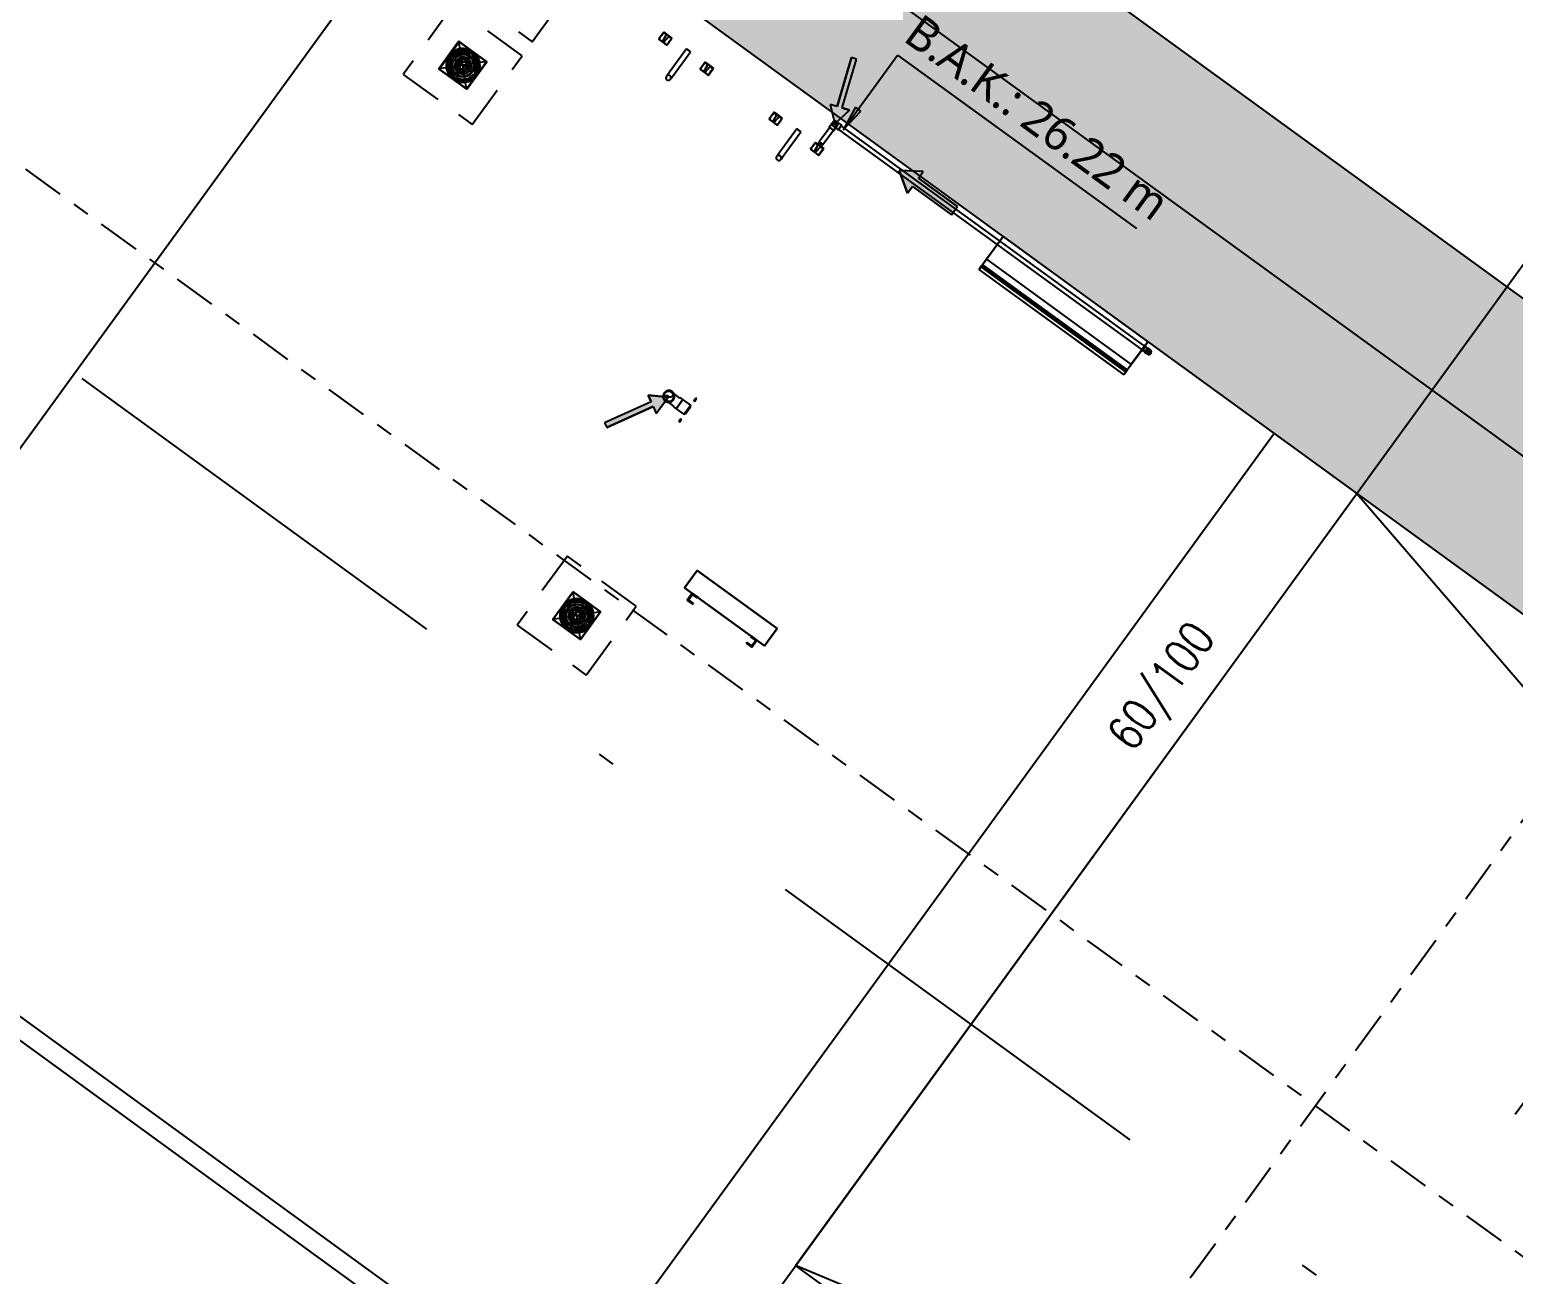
# Model space of a CAD drawing. Header units: inches. Extents: x 400392 to 401495, y 4543971 to 4544133.
# Drawn here: x 400769.67 to 400778.38, y 4544097.41 to 4544104.72 of the extents above; entities that cross this region are included whole.
import ezdxf
from ezdxf.enums import TextEntityAlignment as Align

# ---------------------------------------------------------------- set-up
doc = ezdxf.new("R2010")
doc.units = ezdxf.units.IN
doc.header["$MEASUREMENT"] = 0
for name, pattern in [('AKS', [3, 2.5, -0.25, 0, -0.25]), ('CENTER', [2, 1.25, -0.25, 0.25, -0.25]), ('CIZGI', [0.4, 0.25, -0.15]), ('DASHDOT2', [0.5, 0.25, -0.125, 0, -0.125])]:
    doc.linetypes.add(name, pattern=pattern)
doc.layers.add('A-DETL-GENF', color=92, linetype='Continuous', lineweight=9)
for name, color, linetype in [('aks prota', 2, 'AKS'), ('kiriş boyutu prota', 6, 'Continuous'), ('kiriş prota', 6, 'Continuous'), ('kolon tarama prota', 252, 'Continuous'), ('merdiven prota', 2, 'Continuous'), ('perde prota', 1, 'Continuous'), ('PRT-AL-TUNEL_EKSENI', 14, 'DASHDOT2'), ('PRT-MI-a_fit_drainage', 10, 'Continuous'), ('skesit prota', 7, 'Continuous')]:
    doc.layers.add(name, color=color, linetype=linetype)
doc.styles.add('Segoe UI Light_1', font='', dxfattribs={"height": 200})
doc.styles.add('TKIRIS', font='romanstw.shx')
doc.styles.get('Segoe UI Light_1').set_extended_font_data('Segoe UI Light')

# ---------------------------------------------------------------- blocks, each defined once
blk = doc.blocks.new('+24.06 mekanik')
at = {"layer": 'kolon tarama prota'}
for points in [[(11782, 178299.4), (11691.8, 178375.4), (11733.1, 178390.4), (11631.4, 178671.5), (11659.7, 178681.7), (11761.4, 178400.6), (11802.7, 178415.6)], [(11841.8, 178299.8), (11861.6, 178449.8), (11822.1, 178449.8)], [(12248.1, 178299.8), (12365.1, 178377.9), (12365.1, 178329.8), (12648.1, 178329.8), (12648.1, 178269.8), (12365.1, 178269.8), (12365.1, 178221.8)], [(11932.7, 176427), (11932.7, 176309), (11894.6, 176331), (11745.1, 176072.2), (11719.1, 176087.2), (11868.6, 176346), (11830.5, 176368)]]:
    blk.add_hatch(color=253, dxfattribs=at).paths.add_polyline_path(points, flags=0)
at = {"layer": 'kolon tarama prota', "color": 253}
for p, q in [((11841.8, 178843.1), (13573.7, 178843.1)), ((11841.8, 178299.8), (11841.8, 178843.1)), ((11659.7, 178681.7), (11631.4, 178671.5)), ((11659.7, 178681.7), (11631.4, 178671.5)), ((11631.4, 178671.5), (11733.1, 178390.4)), ((11733.1, 178390.4), (11631.4, 178671.5)), ((11761.4, 178400.6), (11659.7, 178681.7)), ((11761.4, 178400.6), (11659.7, 178681.7)), ((11861.6, 178449.8), (11822.1, 178449.8)), ((11822.1, 178449.8), (11841.8, 178299.8)), ((11841.8, 178299.8), (11861.6, 178449.8)), ((11733.1, 178390.4), (11691.8, 178375.4)), ((11733.1, 178390.4), (11691.8, 178375.4)), ((11691.8, 178375.4), (11782, 178299.4)), ((11691.8, 178375.4), (11782, 178299.4)), ((11802.7, 178415.6), (11761.4, 178400.6)), ((11761.4, 178400.6), (11802.7, 178415.6)), ((11782, 178299.4), (11802.7, 178415.6)), ((11802.7, 178415.6), (11782, 178299.4)), ((12365.1, 178377.9), (12248.1, 178299.8)), ((12365.1, 178377.9), (12248.1, 178299.8)), ((12365.1, 178329.8), (12365.1, 178377.9)), ((12365.1, 178329.8), (12365.1, 178377.9)), ((12967.7, 178251.8), (12967.7, 178344.8)), ((12967.7, 178344.8), (12967.7, 178344.8)), ((12967.7, 178344.8), (12967.7, 178255.4)), ((12967.7, 178344.8), (14017.7, 178344.8)), ((12967.7, 178344.8), (14017.7, 178344.8)), ((14017.7, 178255.4), (14017.7, 178344.8)), ((14017.7, 178344.8), (14017.7, 178344.8)), ((14017.7, 178344.8), (14017.7, 178251.8)), ((11766.4, 178283), (11766.4, 178264.7)), ((11769.3, 178264.7), (11769.3, 178159.8)), ((11796, 178159.8), (11796, 178264.7)), ((11798.9, 178264.7), (11798.9, 178283)), ((14038.2, 178313.2), (11817.8, 178313.2)), ((11817.8, 178286.5), (14038.2, 178286.5)), ((12248.1, 178299.8), (12365.1, 178221.8)), ((12365.1, 178221.8), (12248.1, 178299.8)), ((12648.1, 178329.8), (12365.1, 178329.8)), ((12365.1, 178329.8), (12648.1, 178329.8)), ((12365.1, 178221.8), (12365.1, 178269.8)), ((12365.1, 178269.8), (12648.1, 178269.8)), ((12365.1, 178269.8), (12648.1, 178269.8)), ((12365.1, 178269.8), (12365.1, 178221.8)), ((12648.1, 178269.8), (12648.1, 178329.8)), ((12648.1, 178269.8), (12648.1, 178329.8)), ((12967.7, 178255.4), (12967.7, 178179.8)), ((13492.7, 178319.8), (13492.7, 178319.8)), ((14022.7, 178319.8), (14017.7, 178319.8)), ((14017.7, 178279.8), (14017.7, 178319.8)), ((14017.7, 178319.8), (14017.7, 178279.8)), ((14022.7, 178308.9), (14017.7, 178308.9)), ((14022.7, 178308.9), (14017.7, 178308.9)), ((14017.7, 178288.9), (14017.7, 178308.9)), ((14017.7, 178308.9), (14017.7, 178288.9)), ((14017.7, 178288.9), (14017.7, 178308.9)), ((14017.7, 178308.9), (14017.7, 178288.9)), ((14017.7, 178288.9), (14022.7, 178288.9)), ((14017.7, 178288.9), (14022.7, 178288.9)), ((14017.7, 178279.8), (14022.7, 178279.8)), ((14017.7, 178179.8), (14017.7, 178255.4)), ((14022.7, 178279.8), (14022.7, 178319.8)), ((14022.7, 178319.8), (14022.7, 178279.8)), ((14038.3, 178313.2), (14022.7, 178313.2)), ((14022.7, 178288.9), (14022.7, 178308.9)), ((14022.7, 178308.9), (14022.7, 178288.9)), ((14022.7, 178288.9), (14022.7, 178308.9)), ((14022.7, 178308.9), (14022.7, 178288.9)), ((14022.7, 178286.5), (14038.3, 178286.5)), ((12967.7, 178200.1), (12967.7, 178251.8)), ((12967.7, 178124.4), (12967.7, 178200.1)), ((12967.7, 178179.8), (12967.7, 178139.9)), ((12967.7, 178179.8), (14017.7, 178179.8)), ((14017.7, 178251.8), (14017.7, 178200.1)), ((14017.7, 178200.1), (14017.7, 178124.4)), ((14017.7, 178139.9), (14017.7, 178179.8)), ((10652.7, 178144.8), (10652.7, 178094.8)), ((10652.7, 178144.8), (10712.7, 178144.8)), ((10712.7, 178144.8), (10652.7, 178144.8)), ((10652.7, 178094.8), (10652.9, 178094.8)), ((10652.9, 178094.8), (10652.7, 178094.8)), ((10652.9, 178094.8), (10679.1, 178094.8)), ((10679.1, 178094.8), (10652.9, 178094.8)), ((10673.2, 178142.8), (10654.3, 178142.8)), ((10654.3, 178142.8), (10673.2, 178142.8)), ((10654.3, 178142.8), (10673.2, 178142.8)), ((10673.2, 178142.8), (10654.3, 178142.8)), ((10679.1, 178094.8), (10686.4, 178094.8)), ((10686.4, 178094.8), (10679.1, 178094.8)), ((10686.4, 178094.8), (10712.5, 178094.8)), ((10712.5, 178094.8), (10686.4, 178094.8)), ((10711.2, 178142.8), (10692.2, 178142.8)), ((10692.2, 178142.8), (10711.2, 178142.8)), ((10711.2, 178142.8), (10692.2, 178142.8)), ((10692.2, 178142.8), (10711.2, 178142.8)), ((10712.5, 178094.8), (10712.7, 178094.8)), ((10712.7, 178094.8), (10712.5, 178094.8)), ((10712.7, 178094.8), (10712.7, 178144.8)), ((10817.7, 178144.8), (10817.7, 177974.8)), ((10847.7, 178144.8), (10817.7, 178144.8)), ((10817.7, 178144.8), (10847.7, 178144.8)), ((10847.7, 177974.8), (10847.7, 178144.8)), ((10952.7, 178144.8), (10952.7, 178094.8)), ((11012.7, 178144.8), (10952.7, 178144.8)), ((10952.7, 178144.8), (11012.7, 178144.8)), ((10952.9, 178094.8), (10952.7, 178094.8)), ((10952.7, 178094.8), (10952.9, 178094.8)), ((10979, 178094.8), (10952.9, 178094.8)), ((10952.9, 178094.8), (10979, 178094.8)), ((10954.2, 178142.8), (10973.2, 178142.8)), ((10973.2, 178142.8), (10954.2, 178142.8)), ((10973.2, 178142.8), (10954.2, 178142.8)), ((10954.2, 178142.8), (10973.2, 178142.8)), ((10986.3, 178094.8), (10979, 178094.8)), ((10979, 178094.8), (10986.3, 178094.8)), ((11012.4, 178094.8), (10986.3, 178094.8)), ((10986.3, 178094.8), (11012.4, 178094.8)), ((10992.2, 178142.8), (11011.1, 178142.8)), ((11011.1, 178142.8), (10992.2, 178142.8)), ((11011.1, 178142.8), (10992.2, 178142.8)), ((10992.2, 178142.8), (11011.1, 178142.8)), ((11012.7, 178094.8), (11012.4, 178094.8)), ((11012.4, 178094.8), (11012.7, 178094.8)), ((11012.7, 178094.8), (11012.7, 178144.8)), ((11452.7, 178144.8), (11452.7, 178094.8)), ((11452.7, 178144.8), (11512.7, 178144.8)), ((11512.7, 178144.8), (11452.7, 178144.8)), ((11452.7, 178094.8), (11452.9, 178094.8)), ((11452.9, 178094.8), (11452.7, 178094.8)), ((11452.9, 178094.8), (11479.1, 178094.8)), ((11479.1, 178094.8), (11452.9, 178094.8)), ((11473.2, 178142.8), (11454.3, 178142.8)), ((11454.3, 178142.8), (11473.2, 178142.8)), ((11454.3, 178142.8), (11473.2, 178142.8)), ((11473.2, 178142.8), (11454.3, 178142.8)), ((11479.1, 178094.8), (11486.4, 178094.8)), ((11486.4, 178094.8), (11479.1, 178094.8)), ((11486.4, 178094.8), (11512.5, 178094.8)), ((11512.5, 178094.8), (11486.4, 178094.8)), ((11511.2, 178142.8), (11492.2, 178142.8)), ((11492.2, 178142.8), (11511.2, 178142.8)), ((11511.2, 178142.8), (11492.2, 178142.8)), ((11492.2, 178142.8), (11511.2, 178142.8)), ((11512.5, 178094.8), (11512.7, 178094.8)), ((11512.7, 178094.8), (11512.5, 178094.8)), ((11512.7, 178094.8), (11512.7, 178144.8)), ((11617.7, 178144.8), (11617.7, 177974.8)), ((11647.7, 178144.8), (11617.7, 178144.8)), ((11617.7, 178144.8), (11647.7, 178144.8)), ((11647.7, 177974.8), (11647.7, 178144.8)), ((11752.7, 178144.8), (11752.7, 178094.8)), ((11812.7, 178144.8), (11752.7, 178144.8)), ((11752.7, 178144.8), (11812.7, 178144.8)), ((11752.9, 178094.8), (11752.7, 178094.8)), ((11752.7, 178094.8), (11752.9, 178094.8)), ((11779, 178094.8), (11752.9, 178094.8)), ((11752.9, 178094.8), (11779, 178094.8)), ((11754.2, 178142.8), (11773.2, 178142.8)), ((11773.2, 178142.8), (11754.2, 178142.8)), ((11773.2, 178142.8), (11754.2, 178142.8)), ((11754.2, 178142.8), (11773.2, 178142.8)), ((11771.6, 178159.8), (11771.6, 178148.7)), ((11786.3, 178094.8), (11779, 178094.8)), ((11779, 178094.8), (11786.3, 178094.8)), ((11812.4, 178094.8), (11786.3, 178094.8)), ((11786.3, 178094.8), (11812.4, 178094.8)), ((11792.2, 178142.8), (11811.1, 178142.8)), ((11811.1, 178142.8), (11792.2, 178142.8)), ((11811.1, 178142.8), (11792.2, 178142.8)), ((11792.2, 178142.8), (11811.1, 178142.8)), ((11793.8, 178148.7), (11793.8, 178159.8)), ((11812.7, 178094.8), (11812.4, 178094.8)), ((11812.4, 178094.8), (11812.7, 178094.8)), ((11812.7, 178094.8), (11812.7, 178144.8)), ((12967.7, 178139.9), (12967.7, 178131.7)), ((12967.7, 178139.9), (14017.7, 178139.9)), ((12967.7, 178131.7), (12967.7, 178106.5)), ((12967.7, 178131.7), (14017.7, 178131.7)), ((12967.7, 178106.5), (12967.7, 178124.4)), ((12967.7, 178124.4), (14017.7, 178124.4)), ((14017.7, 178106.5), (12967.7, 178106.5)), ((12967.7, 178105), (14017.7, 178105)), ((14017.7, 178131.7), (14017.7, 178139.9)), ((14017.7, 178106.5), (14017.7, 178131.7)), ((14017.7, 178124.4), (14017.7, 178106.5)), ((9715.2, 177394.8), (9715.2, 177194.8)), ((9915.2, 177394.8), (9715.2, 177394.8)), ((9715.2, 177394.8), (9915.2, 177394.8)), ((9715.2, 177194.8), (9715.2, 177394.8)), ((9715.2, 177394.8), (9715.2, 177394.8)), ((9810.2, 177388), (9810.2, 177374.7)), ((9810.2, 177374.7), (9810.2, 177388)), ((9810.2, 177388), (9810.2, 177388)), ((9820.2, 177374.7), (9820.2, 177388)), ((9820.2, 177388), (9820.2, 177374.7)), ((9820.2, 177388), (9820.2, 177388)), ((9915.2, 177194.8), (9915.2, 177394.8)), ((9915.2, 177394.8), (9915.2, 177194.8)), ((9915.2, 177394.8), (9915.2, 177394.8)), ((9735.4, 177299.8), (9722, 177299.8)), ((9722, 177299.8), (9735.4, 177299.8)), ((9722, 177299.8), (9722, 177299.8)), ((9735.4, 177299.8), (9735.4, 177299.8)), ((9765.5, 177299.8), (9752.1, 177299.8)), ((9752.1, 177299.8), (9765.5, 177299.8)), ((9752.1, 177299.8), (9752.1, 177299.8)), ((9765.5, 177299.8), (9765.5, 177299.8)), ((9795.9, 177299.8), (9782.3, 177299.8)), ((9782.3, 177299.8), (9795.9, 177299.8)), ((9782.3, 177299.8), (9782.3, 177299.8)), ((9795.9, 177299.8), (9795.9, 177299.8)), ((9810.2, 177374.7), (9810.2, 177374.7)), ((9810.2, 177358), (9810.2, 177344.6)), ((9810.2, 177344.6), (9810.2, 177358)), ((9810.2, 177358), (9810.2, 177358)), ((9810.2, 177344.6), (9810.2, 177344.6)), ((9810.2, 177327.8), (9810.2, 177314.2)), ((9810.2, 177314.2), (9810.2, 177327.8)), ((9810.2, 177327.8), (9810.2, 177327.8)), ((9810.2, 177314.2), (9810.2, 177314.2)), ((9820.2, 177374.7), (9820.2, 177374.7)), ((9820.2, 177344.6), (9820.2, 177358)), ((9820.2, 177358), (9820.2, 177344.6)), ((9820.2, 177358), (9820.2, 177358)), ((9820.2, 177344.6), (9820.2, 177344.6)), ((9820.2, 177314.2), (9820.2, 177327.8)), ((9820.2, 177327.8), (9820.2, 177314.2)), ((9820.2, 177327.8), (9820.2, 177327.8)), ((9820.2, 177314.2), (9820.2, 177314.2)), ((9848.2, 177299.8), (9834.6, 177299.8)), ((9834.6, 177299.8), (9848.2, 177299.8)), ((9834.6, 177299.8), (9834.6, 177299.8)), ((9848.2, 177299.8), (9848.2, 177299.8)), ((9878.4, 177299.8), (9865, 177299.8)), ((9865, 177299.8), (9878.4, 177299.8)), ((9865, 177299.8), (9865, 177299.8)), ((9878.4, 177299.8), (9878.4, 177299.8)), ((9908.4, 177299.8), (9895.1, 177299.8)), ((9895.1, 177299.8), (9908.4, 177299.8)), ((9895.1, 177299.8), (9895.1, 177299.8)), ((9908.4, 177299.8), (9908.4, 177299.8)), ((9722, 177289.8), (9735.4, 177289.8)), ((9735.4, 177289.8), (9722, 177289.8)), ((9722, 177289.8), (9722, 177289.8)), ((9735.4, 177289.8), (9735.4, 177289.8)), ((9752.1, 177289.8), (9765.5, 177289.8)), ((9765.5, 177289.8), (9752.1, 177289.8)), ((9752.1, 177289.8), (9752.1, 177289.8)), ((9765.5, 177289.8), (9765.5, 177289.8)), ((9782.3, 177289.8), (9795.9, 177289.8)), ((9795.9, 177289.8), (9782.3, 177289.8)), ((9782.3, 177289.8), (9782.3, 177289.8)), ((9795.9, 177289.8), (9795.9, 177289.8)), ((9810.2, 177275.5), (9810.2, 177261.9)), ((9810.2, 177261.9), (9810.2, 177275.5)), ((9810.2, 177275.5), (9810.2, 177275.5)), ((9810.2, 177261.9), (9810.2, 177261.9)), ((9810.2, 177245.1), (9810.2, 177231.7)), ((9810.2, 177231.7), (9810.2, 177245.1)), ((9810.2, 177245.1), (9810.2, 177245.1)), ((9810.2, 177231.7), (9810.2, 177231.7)), ((9810.2, 177215), (9810.2, 177201.6)), ((9810.2, 177201.6), (9810.2, 177215)), ((9810.2, 177215), (9810.2, 177215)), ((9820.2, 177261.9), (9820.2, 177275.5)), ((9820.2, 177275.5), (9820.2, 177261.9)), ((9820.2, 177275.5), (9820.2, 177275.5)), ((9820.2, 177261.9), (9820.2, 177261.9)), ((9820.2, 177231.7), (9820.2, 177245.1)), ((9820.2, 177245.1), (9820.2, 177231.7)), ((9820.2, 177245.1), (9820.2, 177245.1)), ((9820.2, 177231.7), (9820.2, 177231.7)), ((9820.2, 177201.6), (9820.2, 177215)), ((9820.2, 177215), (9820.2, 177201.6)), ((9820.2, 177215), (9820.2, 177215)), ((9834.6, 177289.8), (9848.2, 177289.8)), ((9848.2, 177289.8), (9834.6, 177289.8)), ((9834.6, 177289.8), (9834.6, 177289.8)), ((9848.2, 177289.8), (9848.2, 177289.8)), ((9865, 177289.8), (9878.4, 177289.8)), ((9878.4, 177289.8), (9865, 177289.8)), ((9865, 177289.8), (9865, 177289.8)), ((9878.4, 177289.8), (9878.4, 177289.8)), ((9895.1, 177289.8), (9908.4, 177289.8)), ((9908.4, 177289.8), (9895.1, 177289.8)), ((9895.1, 177289.8), (9895.1, 177289.8)), ((9908.4, 177289.8), (9908.4, 177289.8)), ((9715.2, 177194.8), (9915.2, 177194.8)), ((9915.2, 177194.8), (9715.2, 177194.8)), ((9715.2, 177194.8), (9715.2, 177194.8)), ((9810.2, 177201.6), (9810.2, 177201.6)), ((9820.2, 177201.6), (9820.2, 177201.6)), ((9915.2, 177194.8), (9915.2, 177194.8)), ((12072.7, 176518.5), (12067.7, 176518.5)), ((12067.7, 176498.5), (12067.7, 176518.5)), ((12067.7, 176518.5), (12067.7, 176498.5)), ((12072.7, 176498.5), (12072.7, 176518.5)), ((12072.7, 176518.5), (12072.7, 176498.5)), ((11932.7, 176427), (11830.5, 176368)), ((11830.5, 176368), (11932.7, 176427)), ((11898.3, 176433.5), (11898.3, 176433.5)), ((11932.7, 176309), (11932.7, 176427)), ((11932.7, 176309), (11932.7, 176427)), ((11967, 176433.5), (11967, 176433.5)), ((12010.5, 176467.8), (11991.4, 176467.8)), ((11991.4, 176433.5), (11991.4, 176433.5)), ((11991.4, 176433.5), (11991.4, 176433.5)), ((11991.4, 176433.5), (11991.4, 176433.5)), ((11991.4, 176433.5), (11991.4, 176433.5)), ((12067.7, 176466.5), (12010.5, 176466.5)), ((12010.5, 176466.5), (12010.5, 176433.5)), ((12010.5, 176433.5), (12010.5, 176466.5)), ((12010.5, 176433.5), (12010.5, 176400.5)), ((12010.5, 176400.5), (12010.5, 176433.5)), ((12010.5, 176433.5), (12010.5, 176433.5)), ((12010.5, 176433.5), (12010.5, 176433.5)), ((12067.7, 176498.5), (12072.7, 176498.5)), ((12067.7, 176466.5), (12067.7, 176433.5)), ((12067.7, 176433.5), (12067.7, 176466.5)), ((12072.7, 176458.5), (12067.7, 176458.5)), ((12067.7, 176408.5), (12067.7, 176458.5)), ((12067.7, 176458.5), (12067.7, 176408.5)), ((12067.7, 176433.5), (12067.7, 176400.5)), ((12067.7, 176400.5), (12067.7, 176433.5)), ((12072.7, 176408.5), (12072.7, 176458.5)), ((12072.7, 176458.5), (12072.7, 176408.5)), ((11868.6, 176346), (11719.1, 176087.2)), ((11868.6, 176346), (11719.1, 176087.2)), ((11830.5, 176368), (11868.6, 176346)), ((11868.6, 176346), (11830.5, 176368)), ((11991.4, 176399.2), (12010.5, 176399.2)), ((12010.5, 176400.5), (12067.7, 176400.5)), ((12067.7, 176408.5), (12072.7, 176408.5)), ((12072.7, 176368.5), (12067.7, 176368.5)), ((12067.7, 176348.5), (12067.7, 176368.5)), ((12067.7, 176368.5), (12067.7, 176348.5)), ((12067.7, 176348.5), (12072.7, 176348.5)), ((12072.7, 176348.5), (12072.7, 176368.5)), ((12072.7, 176368.5), (12072.7, 176348.5)), ((11745.1, 176072.2), (11894.6, 176331)), ((11894.6, 176331), (11745.1, 176072.2)), ((11894.6, 176331), (11932.7, 176309)), ((11894.6, 176331), (11932.7, 176309)), ((11719.1, 176087.2), (11745.1, 176072.2)), ((11719.1, 176087.2), (11745.1, 176072.2)), ((13247.7, 175704.8), (12667.7, 175704.8)), ((12667.7, 175704.8), (12667.7, 175579.8)), ((12667.7, 175579.8), (12667.7, 175704.8)), ((12667.7, 175704.8), (13247.7, 175704.8)), ((12667.7, 175704.8), (12667.7, 175704.8)), ((13247.7, 175579.8), (13247.7, 175704.8)), ((13247.7, 175704.8), (13247.7, 175579.8)), ((13247.7, 175704.8), (13247.7, 175704.8)), ((12667.7, 175579.8), (13247.7, 175579.8)), ((13247.7, 175579.8), (12667.7, 175579.8)), ((12667.7, 175579.8), (12667.7, 175579.8)), ((12762.7, 175579.8), (12722.7, 175579.8)), ((12722.7, 175579.8), (12722.7, 175529.8)), ((12722.7, 175529.8), (12722.7, 175579.8)), ((12722.7, 175579.8), (12762.7, 175579.8)), ((12722.7, 175579.8), (12722.7, 175579.8)), ((12727.7, 175534.8), (12727.7, 175574.8)), ((12727.7, 175574.8), (12762.7, 175574.8)), ((12762.7, 175574.8), (12727.7, 175574.8)), ((12727.7, 175574.8), (12727.7, 175534.8)), ((12727.7, 175574.8), (12727.7, 175574.8)), ((12762.7, 175574.8), (12762.7, 175579.8)), ((12762.7, 175579.8), (12762.7, 175574.8)), ((12762.7, 175579.8), (12762.7, 175579.8)), ((12762.7, 175574.8), (12762.7, 175574.8)), ((13192.7, 175579.8), (13152.7, 175579.8)), ((13152.7, 175579.8), (13152.7, 175574.8)), ((13152.7, 175574.8), (13152.7, 175579.8)), ((13152.7, 175579.8), (13192.7, 175579.8)), ((13152.7, 175579.8), (13152.7, 175579.8)), ((13152.7, 175574.8), (13187.7, 175574.8)), ((13187.7, 175574.8), (13152.7, 175574.8)), ((13152.7, 175574.8), (13152.7, 175574.8)), ((13187.7, 175574.8), (13187.7, 175534.8)), ((13187.7, 175534.8), (13187.7, 175574.8)), ((13187.7, 175574.8), (13187.7, 175574.8)), ((13192.7, 175529.8), (13192.7, 175579.8)), ((13192.7, 175579.8), (13192.7, 175529.8)), ((13192.7, 175579.8), (13192.7, 175579.8)), ((13247.7, 175579.8), (13247.7, 175579.8)), ((12722.7, 175529.8), (12762.7, 175529.8)), ((12762.7, 175529.8), (12722.7, 175529.8)), ((12722.7, 175529.8), (12722.7, 175529.8)), ((12762.7, 175534.8), (12727.7, 175534.8)), ((12727.7, 175534.8), (12762.7, 175534.8)), ((12727.7, 175534.8), (12727.7, 175534.8)), ((12762.7, 175529.8), (12762.7, 175534.8)), ((12762.7, 175534.8), (12762.7, 175529.8)), ((12762.7, 175534.8), (12762.7, 175534.8)), ((12762.7, 175529.8), (12762.7, 175529.8)), ((13187.7, 175534.8), (13152.7, 175534.8)), ((13152.7, 175534.8), (13152.7, 175529.8)), ((13152.7, 175529.8), (13152.7, 175534.8)), ((13152.7, 175534.8), (13187.7, 175534.8)), ((13152.7, 175534.8), (13152.7, 175534.8)), ((13152.7, 175529.8), (13192.7, 175529.8)), ((13192.7, 175529.8), (13152.7, 175529.8)), ((13152.7, 175529.8), (13152.7, 175529.8)), ((13187.7, 175534.8), (13187.7, 175534.8)), ((13192.7, 175529.8), (13192.7, 175529.8)), ((12152.6, 175175), (12152.6, 174975)), ((12352.6, 175175), (12152.6, 175175)), ((12152.6, 175175), (12352.6, 175175)), ((12152.6, 174975), (12152.6, 175175)), ((12152.6, 175175), (12152.6, 175175)), ((12247.6, 175168.2), (12247.6, 175154.8)), ((12247.6, 175154.8), (12247.6, 175168.2)), ((12247.6, 175168.2), (12247.6, 175168.2)), ((12247.6, 175154.8), (12247.6, 175154.8)), ((12247.6, 175138.1), (12247.6, 175124.7)), ((12247.6, 175124.7), (12247.6, 175138.1)), ((12247.6, 175138.1), (12247.6, 175138.1)), ((12247.6, 175124.7), (12247.6, 175124.7)), ((12257.6, 175154.8), (12257.6, 175168.2)), ((12257.6, 175168.2), (12257.6, 175154.8)), ((12257.6, 175168.2), (12257.6, 175168.2)), ((12257.6, 175154.8), (12257.6, 175154.8)), ((12257.6, 175124.7), (12257.6, 175138.1)), ((12257.6, 175138.1), (12257.6, 175124.7)), ((12257.6, 175138.1), (12257.6, 175138.1)), ((12257.6, 175124.7), (12257.6, 175124.7)), ((12352.6, 174975), (12352.6, 175175)), ((12352.6, 175175), (12352.6, 174975)), ((12352.6, 175175), (12352.6, 175175)), ((12172.8, 175080), (12159.4, 175080)), ((12159.4, 175080), (12172.8, 175080)), ((12159.4, 175080), (12159.4, 175080)), ((12159.4, 175070), (12172.8, 175070)), ((12172.8, 175070), (12159.4, 175070)), ((12159.4, 175070), (12159.4, 175070)), ((12172.8, 175080), (12172.8, 175080)), ((12172.8, 175070), (12172.8, 175070)), ((12202.9, 175080), (12189.5, 175080)), ((12189.5, 175080), (12202.9, 175080)), ((12189.5, 175080), (12189.5, 175080)), ((12189.5, 175070), (12202.9, 175070)), ((12202.9, 175070), (12189.5, 175070)), ((12189.5, 175070), (12189.5, 175070)), ((12202.9, 175080), (12202.9, 175080)), ((12202.9, 175070), (12202.9, 175070)), ((12233.3, 175080), (12219.7, 175080)), ((12219.7, 175080), (12233.3, 175080)), ((12219.7, 175080), (12219.7, 175080)), ((12219.7, 175070), (12233.3, 175070)), ((12233.3, 175070), (12219.7, 175070)), ((12219.7, 175070), (12219.7, 175070)), ((12233.3, 175080), (12233.3, 175080)), ((12233.3, 175070), (12233.3, 175070)), ((12247.6, 175107.9), (12247.6, 175094.3)), ((12247.6, 175094.3), (12247.6, 175107.9)), ((12247.6, 175107.9), (12247.6, 175107.9)), ((12247.6, 175094.3), (12247.6, 175094.3)), ((12247.6, 175055.6), (12247.6, 175042)), ((12247.6, 175042), (12247.6, 175055.6)), ((12247.6, 175055.6), (12247.6, 175055.6)), ((12247.6, 175042), (12247.6, 175042)), ((12257.6, 175094.3), (12257.6, 175107.9)), ((12257.6, 175107.9), (12257.6, 175094.3)), ((12257.6, 175107.9), (12257.6, 175107.9)), ((12257.6, 175094.3), (12257.6, 175094.3)), ((12257.6, 175042), (12257.6, 175055.6)), ((12257.6, 175055.6), (12257.6, 175042)), ((12257.6, 175055.6), (12257.6, 175055.6)), ((12257.6, 175042), (12257.6, 175042)), ((12285.6, 175080), (12272, 175080)), ((12272, 175080), (12285.6, 175080)), ((12272, 175080), (12272, 175080)), ((12272, 175070), (12285.6, 175070)), ((12285.6, 175070), (12272, 175070)), ((12272, 175070), (12272, 175070)), ((12285.6, 175080), (12285.6, 175080)), ((12285.6, 175070), (12285.6, 175070)), ((12315.8, 175080), (12302.4, 175080)), ((12302.4, 175080), (12315.8, 175080)), ((12302.4, 175080), (12302.4, 175080)), ((12302.4, 175070), (12315.8, 175070)), ((12315.8, 175070), (12302.4, 175070)), ((12302.4, 175070), (12302.4, 175070)), ((12315.8, 175080), (12315.8, 175080)), ((12315.8, 175070), (12315.8, 175070)), ((12345.8, 175080), (12332.5, 175080)), ((12332.5, 175080), (12345.8, 175080)), ((12332.5, 175080), (12332.5, 175080)), ((12332.5, 175070), (12345.8, 175070)), ((12345.8, 175070), (12332.5, 175070)), ((12332.5, 175070), (12332.5, 175070)), ((12345.8, 175080), (12345.8, 175080)), ((12345.8, 175070), (12345.8, 175070)), ((12152.6, 174975), (12352.6, 174975)), ((12352.6, 174975), (12152.6, 174975)), ((12152.6, 174975), (12152.6, 174975)), ((12247.6, 175025.2), (12247.6, 175011.8)), ((12247.6, 175011.8), (12247.6, 175025.2)), ((12247.6, 175025.2), (12247.6, 175025.2)), ((12247.6, 175011.8), (12247.6, 175011.8)), ((12247.6, 174995.1), (12247.6, 174981.8)), ((12247.6, 174981.8), (12247.6, 174995.1)), ((12247.6, 174995.1), (12247.6, 174995.1)), ((12247.6, 174981.8), (12247.6, 174981.8)), ((12257.6, 175011.8), (12257.6, 175025.2)), ((12257.6, 175025.2), (12257.6, 175011.8)), ((12257.6, 175025.2), (12257.6, 175025.2)), ((12257.6, 175011.8), (12257.6, 175011.8)), ((12257.6, 174981.8), (12257.6, 174995.1)), ((12257.6, 174995.1), (12257.6, 174981.8)), ((12257.6, 174995.1), (12257.6, 174995.1)), ((12257.6, 174981.8), (12257.6, 174981.8)), ((12352.6, 174975), (12352.6, 174975)), ((20430.7, 171251.8), (3082.9, 171251.8)), ((3082.9, 171137.5), (20430.7, 171137.5))]:
    blk.add_line(p, q, dxfattribs=at)
at = {"layer": 'kolon tarama prota', "color": 253, "extrusion": (0, 0, -1)}
for p, q in [((11799.6, 178316.1), (11817.8, 178316.1)), ((11817.8, 178283.6), (11799.6, 178283.6))]:
    blk.add_line(p, q, dxfattribs=at)
at = {"layer": 'kolon tarama prota', "color": 253, "flags": 128}
for points in [[(11766.4, 178299.8), (11770.9, 178311.1), (11782, 178316.1), (11782.7, 178316.1)], [(11766.4, 178283), (11766.4, 178294.5), (11766.4, 178299.8), (11766.4, 178299.8)], [(11782.7, 178283.6), (11771.4, 178288.1), (11766.4, 178299.2), (11766.4, 178299.8)], [(11782.7, 178316.1), (11793.9, 178311.6), (11798.9, 178300.5), (11798.9, 178299.8)], [(11798.9, 178299.8), (11794.4, 178288.6), (11783.3, 178283.6), (11782.7, 178283.6)], [(11798.9, 178299.8), (11798.9, 178295.3), (11798.9, 178284.1), (11798.9, 178283)], [(14038.2, 178315.1), (14050.6, 178315.1), (14056.9, 178315.1), (14057.2, 178315.1)], [(14057.2, 178284.6), (14052.6, 178284.6), (14041.1, 178284.6), (14038.2, 178284.6)], [(14057.2, 178315.1), (14052.6, 178315.1), (14041.1, 178315.1), (14038.3, 178315.1)], [(14038.3, 178284.6), (14050.6, 178284.6), (14057, 178284.6), (14057.2, 178284.6)], [(14041.9, 178299.8), (14046.5, 178310.7), (14057.2, 178315.1)], [(14057.2, 178284.6), (14046.3, 178289.2), (14041.9, 178299.8)], [(14057.2, 178315.1), (14068, 178310.5), (14072.4, 178299.8)], [(14072.4, 178299.8), (14067.8, 178289), (14057.2, 178284.6)], [(10817.7, 177974.8), (10817.7, 177958.8), (10817.7, 177947.7), (10817.7, 177944.8)], [(10847.7, 177944.8), (10847.7, 177949.4), (10847.7, 177961.9), (10847.7, 177974.8)], [(11617.7, 177974.8), (11617.7, 177958.8), (11617.7, 177947.7), (11617.7, 177944.8)], [(11647.7, 177944.8), (11647.7, 177949.4), (11647.7, 177961.9), (11647.7, 177974.8)], [(11902.5, 176433.5), (11907.1, 176449.6), (11919.6, 176460.7), (11932.7, 176463.6)], [(11932.7, 176403.3), (11916.6, 176408), (11905.5, 176420.4), (11902.5, 176433.5)], [(11991.4, 176463.6), (11968.4, 176463.6), (11949, 176463.6), (11936.5, 176463.6), (11932.7, 176463.6)], [(11932.7, 176463.6), (11948.7, 176459), (11959.9, 176446.5), (11962.8, 176433.5)], [(11962.8, 176433.5), (11958.2, 176417.4), (11945.7, 176406.3), (11932.7, 176403.3)], [(11932.7, 176403.3), (11937.4, 176403.3), (11950.7, 176403.3), (11970.5, 176403.3), (11991.4, 176403.3)]]:
    blk.add_lwpolyline(points, dxfattribs=at)
at = {"layer": 'kolon tarama prota', "color": 253, "extrusion": (0, 0, -1), "flags": 128}
for points in [[(-11782.7, 178316.1), (-11771.4, 178311.6), (-11766.4, 178300.5), (-11766.4, 178299.8)], [(-11766.4, 178299.8), (-11770.9, 178288.6), (-11782, 178283.6), (-11782.7, 178283.6)], [(-11799.6, 178316.1), (-11788, 178316.1), (-11782.7, 178316.1), (-11782.7, 178316.1)], [(-11798.9, 178299.8), (-11794.4, 178311.1), (-11783.3, 178316.1), (-11782.7, 178316.1)], [(-11782.7, 178283.6), (-11793.9, 178288.1), (-11798.9, 178299.2), (-11798.9, 178299.8)], [(-11782.7, 178283.6), (-11787.2, 178283.6), (-11798.4, 178283.6), (-11799.6, 178283.6)]]:
    blk.add_lwpolyline(points, dxfattribs=at)
at = {"layer": 'kolon tarama prota', "color": 253}
for centre, radius, start, end in [((11782.7, 178299.8), 16.3, 90, 270), ((11782.7, 178299.8), 13.3, 0, 180), ((11782.7, 178299.8), 13.3, 180, 0), ((11782.7, 178293.2), 6.67, 90, 270), ((11782.7, 178299.8), 16.3, 270, 90), ((11782.7, 178306.5), 6.67, 270, 90), ((14057.2, 178299.8), 15.2, 0, 180), ((14057.2, 178299.8), 15.2, 180, 0), ((14057.2, 178299.8), 15.2, 0, 180), ((14057.2, 178299.8), 15.2, 180, 0), ((14057.2, 178299.8), 13.3, 0, 180), ((14057.2, 178299.8), 13.3, 180, 0), ((14057.2, 178293.2), 6.67, 90, 270), ((14057.2, 178306.5), 6.67, 270, 90), ((10832.7, 177944.8), 15, 0, 180), ((10832.7, 177944.8), 15, 180, 0), ((11632.7, 177944.8), 15, 0, 180), ((11632.7, 177944.8), 15, 180, 0), ((9815.2, 177294.8), 100, 90, 270), ((9815.2, 177294.8), 100, 90, 270), ((9815.2, 177294.8), 93.3, 93.07089, 176.92911), ((9815.2, 177294.8), 93.3, 93.07089, 176.92911), ((9815.2, 177294.8), 90, 90, 270), ((9815.2, 177294.8), 90, 90, 270), ((9815.2, 177294.8), 100, 270, 90), ((9815.2, 177294.8), 100, 270, 90), ((9815.2, 177294.8), 90, 270, 90), ((9815.2, 177294.8), 90, 270, 90), ((9815.2, 177294.8), 93.3, 3.07089, 86.92911), ((9815.2, 177294.8), 93.3, 3.07089, 86.92911), ((9815.2, 177294.8), 80, 93.58332, 176.41668), ((9815.2, 177294.8), 80, 93.58332, 176.41668), ((9815.2, 177294.8), 63.3, 94.52806, 175.47194), ((9815.2, 177294.8), 63.3, 94.52806, 175.47194), ((9815.2, 177294.8), 50, 95.73917, 174.26083), ((9815.2, 177294.8), 50, 95.73917, 174.26083), ((9815.2, 177294.8), 45, 0, 180), ((9815.2, 177294.8), 35, 90, 270), ((9815.2, 177294.8), 35, 90, 270), ((9815.2, 177294.8), 33.3, 98.62693, 171.37307), ((9815.2, 177294.8), 33.3, 98.62693, 171.37307), ((9815.2, 177294.8), 20, 104.47751, 165.52249), ((9815.2, 177294.8), 20, 104.47751, 165.52249), ((9815.2, 177317.3), 22.5, 270, 90), ((9815.2, 177294.8), 35, 270, 90), ((9815.2, 177294.8), 35, 270, 90), ((9815.2, 177294.8), 80, 3.58332, 86.41668), ((9815.2, 177294.8), 80, 3.58332, 86.41668), ((9815.2, 177294.8), 63.3, 4.52806, 85.47194), ((9815.2, 177294.8), 63.3, 4.52806, 85.47194), ((9815.2, 177294.8), 50, 5.73917, 84.26083), ((9815.2, 177294.8), 50, 5.73917, 84.26083), ((9815.2, 177294.8), 33.3, 8.62693, 81.37307), ((9815.2, 177294.8), 33.3, 8.62693, 81.37307), ((9815.2, 177294.8), 20, 14.47751, 75.52249), ((9815.2, 177294.8), 20, 14.47751, 75.52249), ((9815.2, 177294.8), 93.3, 183.07089, 266.92911), ((9815.2, 177294.8), 93.3, 183.07089, 266.92911), ((9815.2, 177294.8), 80, 183.58332, 266.41668), ((9815.2, 177294.8), 80, 183.58332, 266.41668), ((9815.2, 177294.8), 63.3, 184.52806, 265.47194), ((9815.2, 177294.8), 63.3, 184.52806, 265.47194), ((9815.2, 177294.8), 50, 185.73917, 264.26083), ((9815.2, 177294.8), 50, 185.73917, 264.26083), ((9815.2, 177294.8), 45, 180, 0), ((9815.2, 177294.8), 33.3, 188.62693, 261.37307), ((9815.2, 177294.8), 33.3, 188.62693, 261.37307), ((9815.2, 177272.3), 22.5, 90, 270), ((9815.2, 177294.8), 20, 194.47751, 255.52249), ((9815.2, 177294.8), 20, 194.47751, 255.52249), ((9815.2, 177294.8), 93.3, 273.07089, 356.92911), ((9815.2, 177294.8), 80, 273.58332, 356.41668), ((9815.2, 177294.8), 20, 284.47751, 345.52249), ((9815.2, 177294.8), 33.3, 278.62693, 351.37307), ((9815.2, 177294.8), 50, 275.73917, 354.26083), ((9815.2, 177294.8), 63.3, 274.52806, 355.47194), ((9815.2, 177294.8), 80, 273.58332, 356.41668), ((9815.2, 177294.8), 93.3, 273.07089, 356.92911), ((9815.2, 177294.8), 33.3, 278.62693, 351.37307), ((9815.2, 177294.8), 20, 284.47751, 345.52249), ((9815.2, 177294.8), 63.3, 274.52806, 355.47194), ((9815.2, 177294.8), 50, 275.73917, 354.26083), ((11932.7, 176433.5), 34.3, 0, 180), ((11932.7, 176433.5), 34.3, 0, 180), ((11932.7, 176433.5), 34.3, 180, 0), ((11932.7, 176433.5), 34.3, 180, 0), ((11932.7, 176433.4), 33, 0, 180), ((11932.7, 176433.4), 33, 180, 0), ((11932.7, 176433.5), 30.2, 0, 180), ((11932.7, 176433.5), 30.2, 180, 0), ((11932.7, 176416.9), 16.5, 90, 270), ((11932.7, 176449.9), 16.5, 270, 90), ((12252.6, 175075), 100, 0, 180), ((12252.6, 175075), 100, 0, 180), ((12252.6, 175075), 93.3, 93.07089, 176.92911), ((12252.6, 175075), 93.3, 93.07089, 176.92911), ((12252.6, 175075), 90, 0, 180), ((12252.6, 175075), 90, 0, 180), ((12252.6, 175075), 80, 93.58332, 176.41668), ((12252.6, 175075), 80, 93.58332, 176.41668), ((12252.6, 175075), 63.3, 94.52806, 175.47194), ((12252.6, 175075), 63.3, 94.52806, 175.47194), ((12252.6, 175075), 50, 95.73917, 174.26083), ((12252.6, 175075), 50, 95.73917, 174.26083), ((12252.6, 175075), 93.3, 3.07089, 86.92911), ((12252.6, 175075), 93.3, 3.07089, 86.92911), ((12252.6, 175075), 80, 3.58332, 86.41668), ((12252.6, 175075), 80, 3.58332, 86.41668), ((12252.6, 175075), 63.3, 4.52806, 85.47194), ((12252.6, 175075), 63.3, 4.52806, 85.47194), ((12252.6, 175075), 50, 5.73917, 84.26083), ((12252.6, 175075), 50, 5.73917, 84.26083), ((12252.6, 175075), 100, 180, 0), ((12252.6, 175075), 100, 180, 0), ((12252.6, 175075), 93.3, 183.07089, 266.92911), ((12252.6, 175075), 93.3, 183.07089, 266.92911), ((12252.6, 175075), 90, 180, 0), ((12252.6, 175075), 90, 180, 0), ((12252.6, 175075), 80, 183.58332, 266.41668), ((12252.6, 175075), 80, 183.58332, 266.41668), ((12252.6, 175075), 63.3, 184.52806, 265.47194), ((12252.6, 175075), 63.3, 184.52806, 265.47194), ((12252.6, 175075), 50, 185.73917, 264.26083), ((12252.6, 175075), 50, 185.73917, 264.26083), ((12252.6, 175075), 45, 0, 180), ((12252.6, 175075), 45, 180, 0), ((12252.6, 175075), 35, 0, 180), ((12252.6, 175075), 35, 0, 180), ((12252.6, 175075), 35, 180, 0), ((12252.6, 175075), 35, 180, 0), ((12252.6, 175075), 33.3, 98.62693, 171.37307), ((12252.6, 175075), 33.3, 98.62693, 171.37307), ((12252.6, 175075), 33.3, 188.62693, 261.37307), ((12252.6, 175075), 33.3, 188.62693, 261.37307), ((12252.6, 175052.5), 22.5, 90, 270), ((12252.6, 175075), 20, 104.47751, 165.52249), ((12252.6, 175075), 20, 104.47751, 165.52249), ((12252.6, 175075), 20, 194.47751, 255.52249), ((12252.6, 175075), 20, 194.47751, 255.52249), ((12252.6, 175097.5), 22.5, 270, 90), ((12252.6, 175075), 33.3, 8.62693, 81.37307), ((12252.6, 175075), 33.3, 8.62693, 81.37307), ((12252.6, 175075), 20, 14.47751, 75.52249), ((12252.6, 175075), 20, 14.47751, 75.52249), ((12252.6, 175075), 80, 273.58332, 356.41668), ((12252.6, 175075), 93.3, 273.07089, 356.92911), ((12252.6, 175075), 33.3, 278.62693, 351.37307), ((12252.6, 175075), 20, 284.47751, 345.52249), ((12252.6, 175075), 63.3, 274.52806, 355.47194), ((12252.6, 175075), 50, 275.73917, 354.26083), ((12252.6, 175075), 93.3, 273.07089, 356.92911), ((12252.6, 175075), 80, 273.58332, 356.41668), ((12252.6, 175075), 20, 284.47751, 345.52249), ((12252.6, 175075), 33.3, 278.62693, 351.37307), ((12252.6, 175075), 50, 275.73917, 354.26083), ((12252.6, 175075), 63.3, 274.52806, 355.47194)]:
    blk.add_arc(centre, radius, start, end, dxfattribs=at)
at = {"layer": 'kolon tarama prota', "color": 253, "extrusion": (0, 0, -1)}
for start, end in [(0, 180), (180, 0)]:
    blk.add_arc((-11782.7, 178299.8), 16.3, start, end, dxfattribs=at)
at = {"layer": 'kolon tarama prota', "color": 253}
for centre, major_axis, start_param, end_param in [((11782.7, 178264.7), (-16.3, 0), 4.712389, 7.853982), ((11782.7, 178264.7), (13.3, 0), 1.570796, 3.141593), ((11782.7, 178264.7), (13.3, 0), 3.141593, 4.712389), ((11782.7, 178264.7), (16.3, 0), 4.712389, 7.853982), ((11782.7, 178264.7), (13.3, 0), 0, 1.570796), ((11782.7, 178264.7), (13.3, 0), 4.712389, 6.283185), ((11817.8, 178299.8), (0, 13.3), 0, 1.570796), ((11817.8, 178299.8), (0, 13.3), 1.570796, 3.141593), ((11817.8, 178299.8), (0, 13.3), 4.712389, 6.283185), ((11817.8, 178299.8), (0, 13.3), 3.141593, 4.712389), ((14022.7, 178299.8), (0, 13.3), 0, 1.570796), ((14022.7, 178299.8), (0, 13.3), 1.570796, 3.141593), ((14022.7, 178299.8), (0, 13.3), 4.712389, 6.283185), ((14022.7, 178299.8), (0, 13.3), 3.141593, 4.712389), ((14038.3, 178299.8), (0, 15.2), 4.712389, 7.853982), ((14038.2, 178299.8), (0, 15.2), 4.712389, 7.853982), ((14038.3, 178299.8), (0, 13.3), 0, 1.570796), ((14038.2, 178299.8), (0, 13.3), 0, 1.570796), ((14038.3, 178299.8), (0, 13.3), 1.570796, 3.141593), ((14038.2, 178299.8), (0, 13.3), 1.570796, 3.141593), ((14038.3, 178299.8), (0, 15.2), 1.570796, 4.712389), ((14038.2, 178299.8), (0, 15.2), 1.570796, 4.712389), ((14038.2, 178299.8), (0, 13.3), 4.712389, 6.283185), ((14038.2, 178299.8), (0, 13.3), 3.141593, 4.712389), ((14038.3, 178299.8), (0, 13.3), 4.712389, 6.283185), ((14038.3, 178299.8), (0, 13.3), 3.141593, 4.712389), ((11782.7, 178159.8), (13.3, 0), 1.570796, 3.141593), ((11782.7, 178159.8), (13.3, 0), 3.141593, 4.712389), ((11782.7, 178159.8), (11.1, 0), 0, 3.141593), ((11782.7, 178159.8), (11.1, 0), 3.141593, 6.283185), ((11782.7, 178148.7), (11.1, 0), 0, 3.141593), ((11782.7, 178148.7), (-11.1, 0), 0, 3.141593), ((11782.7, 178159.8), (13.3, 0), 0, 1.570796), ((11782.7, 178159.8), (13.3, 0), 4.712389, 6.283185)]:
    blk.add_ellipse(centre, major_axis=major_axis, ratio=0.01, start_param=start_param, end_param=end_param, dxfattribs=at)
at = {"layer": 'kolon tarama prota', "color": 253, "extrusion": (0, 0, -1)}
for major_axis in [(0, 16.3), (0, -16.3)]:
    blk.add_ellipse((11817.8, 178299.8), major_axis=major_axis, ratio=0.01, start_param=4.712389, end_param=7.853982, dxfattribs=at)
at = {"layer": 'kolon tarama prota', "color": 253}
for points in [[(10654.3, 178142.8), (10653.9, 178134.8), (10653.4, 178118.8), (10653, 178102.8), (10652.9, 178094.8)], [(10652.9, 178094.8), (10653, 178102.8), (10653.4, 178118.8), (10653.9, 178134.8), (10654.3, 178142.8)], [(10679.1, 178094.8), (10678.1, 178102.8), (10676.3, 178118.8), (10674.3, 178134.8), (10673.2, 178142.8)], [(10673.2, 178142.8), (10674.3, 178134.8), (10676.3, 178118.8), (10678.1, 178102.8), (10679.1, 178094.8)], [(10692.2, 178142.8), (10691.2, 178134.8), (10689.2, 178118.8), (10687.3, 178102.8), (10686.4, 178094.8)], [(10686.4, 178094.8), (10687.3, 178102.8), (10689.2, 178118.8), (10691.2, 178134.8), (10692.2, 178142.8)], [(10712.5, 178094.8), (10712.4, 178102.8), (10712.1, 178118.8), (10711.5, 178134.8), (10711.2, 178142.8)], [(10711.2, 178142.8), (10711.5, 178134.8), (10712.1, 178118.8), (10712.4, 178102.8), (10712.5, 178094.8)], [(10952.9, 178094.8), (10953, 178102.8), (10953.3, 178118.8), (10953.9, 178134.8), (10954.2, 178142.8)], [(10954.2, 178142.8), (10953.9, 178134.8), (10953.3, 178118.8), (10953, 178102.8), (10952.9, 178094.8)], [(10973.2, 178142.8), (10974.2, 178134.8), (10976.2, 178118.8), (10978.1, 178102.8), (10979, 178094.8)], [(10979, 178094.8), (10978.1, 178102.8), (10976.2, 178118.8), (10974.2, 178134.8), (10973.2, 178142.8)], [(10986.3, 178094.8), (10987.2, 178102.8), (10989.1, 178118.8), (10991.1, 178134.8), (10992.2, 178142.8)], [(10992.2, 178142.8), (10991.1, 178134.8), (10989.1, 178118.8), (10987.2, 178102.8), (10986.3, 178094.8)], [(11011.1, 178142.8), (11011.5, 178134.8), (11012, 178118.8), (11012.3, 178102.8), (11012.4, 178094.8)], [(11012.4, 178094.8), (11012.3, 178102.8), (11012, 178118.8), (11011.5, 178134.8), (11011.1, 178142.8)], [(11454.3, 178142.8), (11453.9, 178134.8), (11453.4, 178118.8), (11453, 178102.8), (11452.9, 178094.8)], [(11452.9, 178094.8), (11453, 178102.8), (11453.4, 178118.8), (11453.9, 178134.8), (11454.3, 178142.8)], [(11479.1, 178094.8), (11478.1, 178102.8), (11476.3, 178118.8), (11474.3, 178134.8), (11473.2, 178142.8)], [(11473.2, 178142.8), (11474.3, 178134.8), (11476.3, 178118.8), (11478.1, 178102.8), (11479.1, 178094.8)], [(11492.2, 178142.8), (11491.2, 178134.8), (11489.2, 178118.8), (11487.3, 178102.8), (11486.4, 178094.8)], [(11486.4, 178094.8), (11487.3, 178102.8), (11489.2, 178118.8), (11491.2, 178134.8), (11492.2, 178142.8)], [(11512.5, 178094.8), (11512.4, 178102.8), (11512.1, 178118.8), (11511.5, 178134.8), (11511.2, 178142.8)], [(11511.2, 178142.8), (11511.5, 178134.8), (11512.1, 178118.8), (11512.4, 178102.8), (11512.5, 178094.8)], [(11752.9, 178094.8), (11753, 178102.8), (11753.3, 178118.8), (11753.9, 178134.8), (11754.2, 178142.8)], [(11754.2, 178142.8), (11753.9, 178134.8), (11753.3, 178118.8), (11753, 178102.8), (11752.9, 178094.8)], [(11773.2, 178142.8), (11774.2, 178134.8), (11776.2, 178118.8), (11778.1, 178102.8), (11779, 178094.8)], [(11779, 178094.8), (11778.1, 178102.8), (11776.2, 178118.8), (11774.2, 178134.8), (11773.2, 178142.8)], [(11786.3, 178094.8), (11787.2, 178102.8), (11789.1, 178118.8), (11791.1, 178134.8), (11792.2, 178142.8)], [(11792.2, 178142.8), (11791.1, 178134.8), (11789.1, 178118.8), (11787.2, 178102.8), (11786.3, 178094.8)], [(11811.1, 178142.8), (11811.5, 178134.8), (11812, 178118.8), (11812.3, 178102.8), (11812.4, 178094.8)], [(11812.4, 178094.8), (11812.3, 178102.8), (11812, 178118.8), (11811.5, 178134.8), (11811.1, 178142.8)]]:
    blk.add_open_spline(points, degree=3, dxfattribs=at)
at = {"layer": 'kolon tarama prota', "color": 253, "style": 'Segoe UI Light_1'}
blk.add_text('B.A.K.: 26.22 m', height=200, dxfattribs=at).set_placement((11809.9, 178929.1))
blk = doc.blocks.new('YER SUZGECI_20x20')
at = {"color": 2}
blk.add_lwpolyline([(-20, 0), (0, 0), (0, 20), (-20, 20)], close=True, dxfattribs=at)
for points in [[(0, 20), (-20, 0)], [(-20, 20), (0, 0)]]:
    blk.add_lwpolyline(points, dxfattribs=at)
blk.add_circle((-10, 10), 7, dxfattribs=at)

msp = doc.modelspace()

# ---------------------------------------------------------------- hatches: boundary and pattern name
at = {"layer": 'kolon tarama prota'}
h = msp.add_hatch(color=256, dxfattribs=at)
h.dxf.hatch_style = 1
h.paths.add_polyline_path([(400766.813, 4544111.5852), (400756.4092, 4544097.2656), (400756.0856, 4544097.5007), (400755.6154, 4544096.8535), (400755.939, 4544096.6184), (400752.5886, 4544092.007), (400752.265, 4544092.2421), (400751.7948, 4544091.5949), (400752.1184, 4544091.3598), (400741.7146, 4544077.0402), (400742.9281, 4544076.1585), (400767.1448, 4544109.49), (400817.8599, 4544072.6433), (400820.4119, 4544072.6433), (400818.3473, 4544074.1433)])

# ---------------------------------------------------------------- linework, layer by layer
at = {"layer": 'aks prota', "ltscale": 10}
for p, q in [((400858.2251, 4544044.2433), (400763.6246, 4544112.9747)), ((400746.8089, 4544070.8668), (400774.2585, 4544108.6479)), ((400752.0675, 4544067.0462), (400779.5171, 4544104.8273))]:
    msp.add_line(p, q, dxfattribs=at)
at = {"layer": 'kiriş prota'}
for points in [[(400771.7431, 4544095.1481), (400776.9714, 4544102.3443)], [(400788.9358, 4544093.658), (400787.8777, 4544092.2017), (400786.0218, 4544093.5501), (400784.8463, 4544091.9321), (400786.7022, 4544090.5837), (400785.6442, 4544089.1275), (400774.1682, 4544097.4652), (400777.4598, 4544101.9957)]]:
    msp.add_lwpolyline(points, dxfattribs=at)
at = {"layer": 'merdiven prota', "color": 4}
msp.add_lwpolyline([(400777.4598, 4544101.9957), (400785.434, 4544092.7411), (400774.1682, 4544097.4652)], dxfattribs=at)
at = {"layer": 'perde prota'}
msp.add_lwpolyline([(400752.1184, 4544091.3598), (400741.7146, 4544077.0402), (400742.9281, 4544076.1585), (400767.1448, 4544109.49), (400817.8599, 4544072.6433), (400820.4119, 4544072.6433), (400766.813, 4544111.5852), (400756.4092, 4544097.2656), (400756.0856, 4544097.5007), (400755.6154, 4544096.8535), (400755.939, 4544096.6184), (400752.5886, 4544092.007), (400752.265, 4544092.2421), (400751.7948, 4544091.5949)], close=True, dxfattribs=at)
at = {"layer": 'PRT-AL-TUNEL_EKSENI', "ltscale": 10}
for p, q in [((400850.3991, 4544044.2433), (400760.9208, 4544109.2532)), ((400754.4084, 4544065.3454), (400781.858, 4544103.1265))]:
    msp.add_line(p, q, dxfattribs=at)
at = {"layer": 'PRT-MI-a_fit_drainage', "color": 2, "linetype": 'CIZGI'}
for points in [[(400772.5125, 4544105.3434), (400772.2186, 4544104.9389), (400772.6231, 4544104.645), (400772.917, 4544105.0495)], [(400772.16, 4544104.8581), (400771.8661, 4544104.4536), (400772.2706, 4544104.1597), (400772.5645, 4544104.5642)], [(400772.829, 4544101.6275), (400772.5351, 4544101.223), (400772.9396, 4544100.9291), (400773.2335, 4544101.3337)]]:
    msp.add_lwpolyline(points, close=True, dxfattribs=at)
at = {"layer": 'skesit prota', "linetype": 'CENTER', "ltscale": 0.2}
for points in [[(400759.8609, 4544111.0115), (400855.8896, 4544041.2426)], [(400783.7427, 4544107.3824), (400754.8148, 4544067.5667), (400707.8141, 4544067.5667)]]:
    msp.add_lwpolyline(points, dxfattribs=at)

# ---------------------------------------------------------------- block references
at = {"layer": 'A-DETL-GENF', "xscale": 0.001, "yscale": 0.001, "zscale": 0.001, "rotation": 323.9999999999982}
msp.add_blockref('+24.06 mekanik', (400660.0652, 4543966.8416), dxfattribs=at)
at = {"layer": 'PRT-MI-a_fit_drainage', "color": 2, "xscale": 0.01, "yscale": 0.01, "zscale": 0.01, "rotation": 234.000000000131}
for p in [(400772.0756, 4544104.4868), (400772.7446, 4544101.2562)]:
    msp.add_blockref('YER SUZGECI_20x20', p, dxfattribs=at)

# ---------------------------------------------------------------- texts
at = {"layer": 'kiriş boyutu prota', "ltscale": 0.05, "style": 'TKIRIS', "width": 0.8}
msp.add_text('60/100', height=0.2, rotation=54, dxfattribs=at).set_placement((400776.5564, 4544101.2065), align=Align.MIDDLE_RIGHT)

doc.saveas('drawing.dxf')
